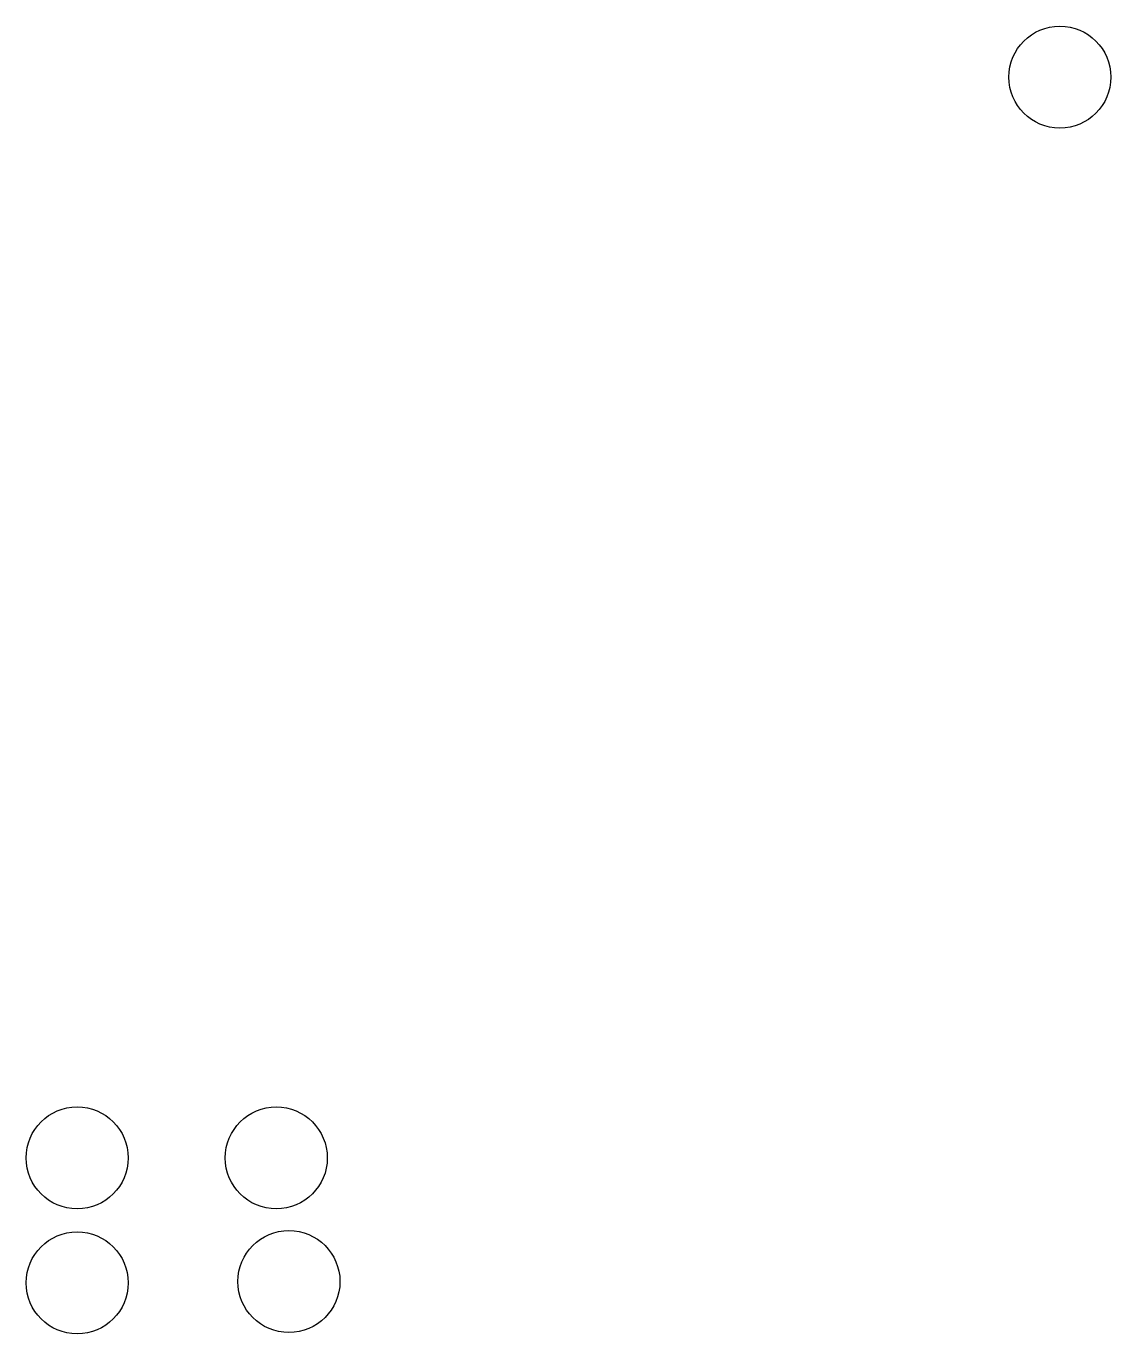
# Model space of a CAD drawing. Header units: millimetres. Extents: x 1827 to 3953, y 1775 to 4340.
import ezdxf

# ---------------------------------------------------------------- set-up
doc = ezdxf.new("R2010")
doc.units = ezdxf.units.MM

msp = doc.modelspace()

# ---------------------------------------------------------------- linework, layer by layer
for centre in [(3853.4, 4240.1), (1926.7, 2120), (2317.1, 2120), (2341.9, 1877.5), (1926.7, 1874.9)]:
    msp.add_circle(centre, 100)

doc.saveas('drawing.dxf')
